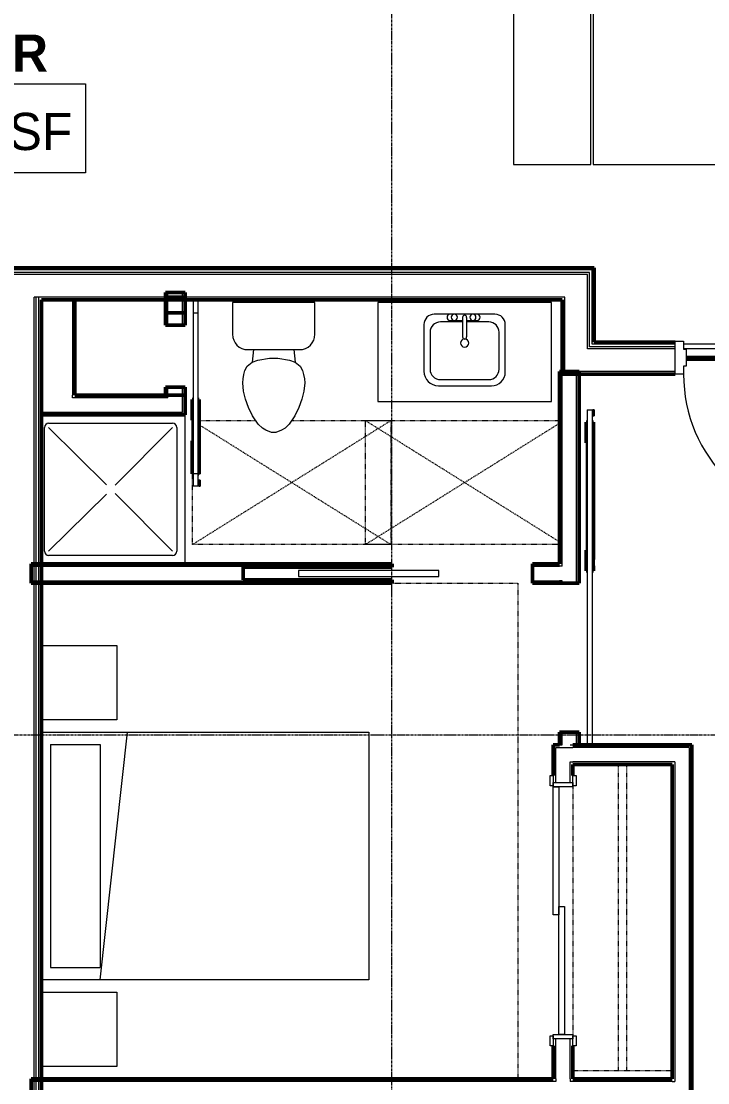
# Model space of a CAD drawing. Header units: inches. Extents: x -4217 to -1814, y 9706 to 12425.
# Drawn here: x -2916.9 to -2750.9, y 11451.1 to 11708 of the extents above; entities that cross this region are included whole.
import ezdxf

# ---------------------------------------------------------------- set-up
doc = ezdxf.new("R2010")
doc.units = ezdxf.units.IN
doc.header["$MEASUREMENT"] = 0
doc.linetypes.add('Dash', pattern=[0.25, 0.125, -0.125])
doc.linetypes.add('Grid Line 1_2_', pattern=[0.875, 0.5, -0.125, 0.125, -0.125])
for name, color, linetype, lineweight in [('A-AREA-1', 32, 'Continuous', 70), ('A-AREA-IDEN', 2, 'Continuous', 9), ('A-DOOR-1', 250, 'Continuous', 9), ('A-DOOR-2', 90, 'Continuous', 20), ('A-DOOR-4', 50, 'Continuous', 13), ('A-DOOR-5', 10, 'Continuous', 50), ('A-DOOR-7', 31, 'Continuous', 9), ('A-DOOR-FRAM', 31, 'Continuous', 20), ('A-DOOR-FRAM-1', 90, 'Continuous', 20), ('A-FLOR', 192, 'Continuous', 13), ('A-FLOR-1', 50, 'Continuous', 13), ('A-GENM-HDLN-1', 250, 'Dash', 9), ('A-WALL', 113, 'Continuous', 13), ('A-WALL-3', 10, 'Continuous', 50), ('A-WALL-4', 50, 'Continuous', 13), ('I-FURN-1', 250, 'Continuous', 9), ('I-FURN-HDLN-1', 250, 'Dash', 9), ('I-WALL-3', 2, 'Continuous', 50), ('P-SANR-FIXT-2', 250, 'Continuous', 9), ('Q-CASE-3', 250, 'Continuous', 9), ('Q-CASE-HDLN-1', 250, 'Dash', 9), ('S-GRID-1', 1, 'Grid Line 1_2_', 9)]:
    doc.layers.add(name, color=color, linetype=linetype, lineweight=lineweight)
doc.styles.add('Century Gothic', font='ufonts.com_century-gothic.ttf', dxfattribs={"height": 9})
doc.styles.add('Century Gothic_B', font='GOTHICB.TTF', dxfattribs={"height": 9})

msp = doc.modelspace()

# ---------------------------------------------------------------- linework, layer by layer
at = {"layer": 'A-AREA-1'}
msp.add_line((-2756.09874, 11626.4894), (-2721.34874, 11626.4894), dxfattribs=at)
at = {"layer": 'A-AREA-IDEN', "flags": 128}
msp.add_lwpolyline([(-2983.87531, 11692.8672), (-2901.37767, 11692.8672), (-2901.37767, 11671.37114), (-2983.87531, 11671.37114)], close=True, dxfattribs=at)
at = {"layer": 'A-DOOR-1'}
for p, q in [((-2788.99687, 11525.47665), (-2788.24687, 11525.47665)), ((-2788.99687, 11522.97665), (-2788.99687, 11525.47665)), ((-2788.24687, 11525.47665), (-2788.24687, 11522.97665)), ((-2783.49687, 11525.47665), (-2782.74687, 11525.47665)), ((-2783.49687, 11522.97665), (-2783.49687, 11525.47665)), ((-2782.74687, 11525.47665), (-2782.74687, 11522.97665)), ((-2788.24687, 11522.97665), (-2788.99687, 11522.97665)), ((-2782.74687, 11522.97665), (-2783.49687, 11522.97665)), ((-2788.99687, 11462.47665), (-2788.24687, 11462.47665)), ((-2788.99687, 11459.97665), (-2788.99687, 11462.47665)), ((-2788.24687, 11462.47665), (-2788.24687, 11459.97665)), ((-2783.49687, 11462.47665), (-2782.74687, 11462.47665)), ((-2783.49687, 11459.97665), (-2783.49687, 11462.47665)), ((-2782.74687, 11462.47665), (-2782.74687, 11459.97665)), ((-2788.24687, 11459.97665), (-2788.99687, 11459.97665)), ((-2782.74687, 11459.97665), (-2783.49687, 11459.97665))]:
    msp.add_line(p, q, dxfattribs=at)
at = {"layer": 'A-DOOR-2'}
for p, q in [((-2849.91354, 11575.11269), (-2849.91354, 11573.61269)), ((-2815.91354, 11575.11269), (-2849.91354, 11575.11269)), ((-2815.91354, 11573.61269), (-2815.91354, 11575.11269)), ((-2849.91354, 11573.61269), (-2815.91354, 11573.61269)), ((-2788.24687, 11522.72665), (-2786.87187, 11522.72665)), ((-2788.24687, 11491.72665), (-2788.24687, 11522.72665)), ((-2786.87187, 11522.72665), (-2786.87187, 11491.72665)), ((-2786.87187, 11493.72665), (-2785.49687, 11493.72665)), ((-2786.87187, 11462.72665), (-2786.87187, 11493.72665)), ((-2785.49687, 11493.72665), (-2785.49687, 11462.72665)), ((-2786.87187, 11491.72665), (-2788.24687, 11491.72665)), ((-2785.49687, 11462.72665), (-2786.87187, 11462.72665))]:
    msp.add_line(p, q, dxfattribs=at)
at = {"layer": 'A-DOOR-4'}
for p, q in [((-2875.37581, 11640.48769), (-2875.37581, 11595.48769)), ((-2875.37581, 11640.48769), (-2874.75081, 11640.48769)), ((-2874.75081, 11640.48769), (-2874.12581, 11640.48769)), ((-2874.12581, 11595.48769), (-2874.12581, 11640.48769)), ((-2875.37581, 11637.48769), (-2875.37581, 11598.48769)), ((-2875.37581, 11637.48769), (-2874.75081, 11637.48769)), ((-2874.75081, 11637.48769), (-2874.12581, 11637.48769)), ((-2874.12581, 11598.48769), (-2874.12581, 11637.48769)), ((-2874.02433, 11615.25371), (-2873.69874, 11615.25371)), ((-2874.02433, 11615.25371), (-2874.02433, 11613.75371)), ((-2874.02433, 11615.25371), (-2873.69874, 11615.25371)), ((-2874.02433, 11615.25371), (-2874.02433, 11613.75371)), ((-2873.69874, 11613.75371), (-2874.02433, 11613.75371)), ((-2873.69874, 11613.75371), (-2874.02433, 11613.75371)), ((-2873.69874, 11615.25371), (-2873.69874, 11613.75371)), ((-2873.69874, 11615.25371), (-2873.69874, 11613.75371)), ((-2780.02581, 11613.98769), (-2780.02581, 11532.98769)), ((-2780.02581, 11613.98769), (-2779.40081, 11613.98769)), ((-2779.40081, 11613.98769), (-2778.77581, 11613.98769)), ((-2778.77581, 11532.98769), (-2778.77581, 11613.98769)), ((-2778.34874, 11613.98769), (-2778.67433, 11613.98769)), ((-2778.67433, 11613.98769), (-2778.67433, 11612.48769)), ((-2778.34874, 11613.98769), (-2778.34874, 11612.48769)), ((-2875.62581, 11606.48769), (-2875.62581, 11611.48769)), ((-2875.62581, 11606.48769), (-2875.62581, 11611.48769)), ((-2778.67433, 11612.48769), (-2778.34874, 11612.48769)), ((-2780.27581, 11605.98769), (-2780.27581, 11579.98769)), ((-2873.69874, 11599.98769), (-2874.02433, 11599.98769)), ((-2874.02433, 11599.98769), (-2874.02433, 11598.48769)), ((-2873.69874, 11599.98769), (-2873.69874, 11598.48769)), ((-2874.75081, 11598.48769), (-2875.37581, 11598.48769)), ((-2874.12581, 11598.48769), (-2874.75081, 11598.48769)), ((-2874.02433, 11598.48769), (-2873.69874, 11598.48769)), ((-2874.75081, 11595.48769), (-2875.37581, 11595.48769)), ((-2874.12581, 11595.48769), (-2874.75081, 11595.48769)), ((-2873.69874, 11596.98769), (-2874.02433, 11596.98769)), ((-2874.02433, 11596.98769), (-2874.02433, 11595.48769)), ((-2874.02433, 11595.48769), (-2873.69874, 11595.48769)), ((-2873.69874, 11596.98769), (-2873.69874, 11595.48769)), ((-2778.67433, 11577.72166), (-2778.34874, 11577.72166)), ((-2778.67433, 11577.72166), (-2778.67433, 11576.22166)), ((-2778.34874, 11577.72166), (-2778.34874, 11576.22166)), ((-2778.34874, 11576.22166), (-2778.67433, 11576.22166)), ((-2779.40081, 11532.98769), (-2780.02581, 11532.98769)), ((-2778.77581, 11532.98769), (-2779.40081, 11532.98769))]:
    msp.add_line(p, q, dxfattribs=at)
at = {"layer": 'A-DOOR-5'}
for p, q in [((-2875.37581, 11616.48769), (-2875.62581, 11616.48769)), ((-2875.62581, 11616.48769), (-2875.62581, 11611.48769)), ((-2875.37581, 11616.48769), (-2875.62581, 11616.48769)), ((-2875.62581, 11616.48769), (-2875.62581, 11611.48769)), ((-2873.87581, 11616.48769), (-2874.12581, 11616.48769)), ((-2873.87581, 11616.48769), (-2874.12581, 11616.48769)), ((-2873.87581, 11615.25371), (-2873.87581, 11616.48769)), ((-2873.87581, 11615.25371), (-2873.87581, 11616.48769)), ((-2873.87581, 11601.48769), (-2873.87581, 11613.75371)), ((-2873.87581, 11599.98769), (-2873.87581, 11613.75371)), ((-2875.62581, 11611.48769), (-2875.36871, 11611.48769)), ((-2875.62581, 11611.48769), (-2875.36871, 11611.48769)), ((-2780.27581, 11610.98769), (-2780.02502, 11610.98769)), ((-2780.27581, 11605.98769), (-2780.27581, 11610.98769)), ((-2778.77581, 11610.98769), (-2778.52581, 11610.98769)), ((-2778.52581, 11610.98769), (-2778.52581, 11577.72166)), ((-2875.37144, 11606.48769), (-2875.62581, 11606.48769)), ((-2875.62581, 11606.48769), (-2875.62581, 11601.48769)), ((-2780.02371, 11605.98769), (-2780.27581, 11605.98769)), ((-2875.37308, 11603.48769), (-2875.62581, 11603.48769)), ((-2875.62581, 11603.48769), (-2875.62581, 11598.48769)), ((-2875.62581, 11601.48769), (-2875.37417, 11601.48769)), ((-2874.12581, 11601.48769), (-2873.87581, 11601.48769)), ((-2875.62581, 11598.48769), (-2875.37581, 11598.48769)), ((-2874.12581, 11598.48769), (-2874.02433, 11598.48769)), ((-2780.27581, 11579.98769), (-2780.02581, 11579.98769)), ((-2780.27581, 11574.98769), (-2780.27581, 11579.98769)), ((-2780.02581, 11574.98769), (-2780.27581, 11574.98769)), ((-2778.52581, 11574.98769), (-2778.77581, 11574.98769)), ((-2778.52581, 11576.22166), (-2778.52581, 11574.98769))]:
    msp.add_line(p, q, dxfattribs=at)
at = {"layer": 'A-DOOR-7'}
msp.add_arc((-2720.72374, 11622.6144), 36, 180, 270, dxfattribs=at)
at = {"layer": 'A-DOOR-FRAM'}
for p, q in [((-2758.72374, 11630.6144), (-2756.72374, 11630.6144)), ((-2758.72374, 11622.6144), (-2758.72374, 11630.6144)), ((-2756.72374, 11630.6144), (-2756.72374, 11628.6769)), ((-2756.72374, 11628.6769), (-2756.09874, 11628.6769)), ((-2756.09874, 11628.6769), (-2756.09874, 11624.5519)), ((-2756.72374, 11624.5519), (-2756.72374, 11622.6144)), ((-2756.09874, 11624.5519), (-2756.72374, 11624.5519)), ((-2756.72374, 11622.6144), (-2758.72374, 11622.6144))]:
    msp.add_line(p, q, dxfattribs=at)
at = {"layer": 'A-DOOR-FRAM-1'}
for p, q in [((-2788.24687, 11523.72665), (-2783.49687, 11523.72665)), ((-2788.24687, 11522.72665), (-2788.24687, 11523.72665)), ((-2783.49687, 11523.72665), (-2783.49687, 11522.72665)), ((-2783.49687, 11522.72665), (-2788.24687, 11522.72665)), ((-2788.24687, 11461.72665), (-2788.24687, 11462.72665)), ((-2788.24687, 11462.72665), (-2783.49687, 11462.72665)), ((-2783.49687, 11461.72665), (-2788.24687, 11461.72665)), ((-2783.49687, 11462.72665), (-2783.49687, 11461.72665))]:
    msp.add_line(p, q, dxfattribs=at)
at = {"layer": 'A-FLOR'}
for p, q in [((-2778.57374, 11737.3019), (-2778.57374, 11673.3894)), ((-2779.19874, 11673.3894), (-2779.19874, 11735.3644)), ((-2797.89874, 11717.6144), (-2797.89874, 11673.3894)), ((-2797.89874, 11673.3894), (-2779.19874, 11673.3894)), ((-2778.57374, 11673.3894), (-2739.92374, 11673.3894))]:
    msp.add_line(p, q, dxfattribs=at)
at = {"layer": 'A-FLOR-1'}
for p, q in [((-2756.72374, 11629.9894), (-2720.72374, 11629.9894)), ((-2720.72374, 11628.7394), (-2756.72374, 11628.7394))]:
    msp.add_line(p, q, dxfattribs=at)
at = {"layer": 'A-GENM-HDLN-1'}
for p, q in [((-2827.52374, 11611.36269), (-2875.52374, 11581.36269)), ((-2873.87581, 11611.36269), (-2860.19853, 11611.36269)), ((-2827.52374, 11581.36269), (-2873.87581, 11610.33273)), ((-2851.5531, 11611.36269), (-2827.52374, 11611.36269)), ((-2786.72374, 11582.00331), (-2833.69874, 11611.36269)), ((-2833.69874, 11581.36269), (-2833.69874, 11611.36269)), ((-2833.69874, 11611.36269), (-2786.72374, 11611.36269)), ((-2786.72374, 11610.72206), (-2833.69874, 11581.36269)), ((-2827.52374, 11611.36269), (-2827.52374, 11581.36269)), ((-2875.52374, 11581.36269), (-2875.52374, 11598.48769)), ((-2827.52374, 11581.36269), (-2875.52374, 11581.36269)), ((-2786.72374, 11581.36269), (-2833.69874, 11581.36269))]:
    msp.add_line(p, q, dxfattribs=at)
at = {"layer": 'A-WALL'}
for p, q in [((-2778.84874, 11647.8644), (-3026.02374, 11647.8644)), ((-2779.47374, 11647.2394), (-3025.39874, 11647.2394)), ((-2779.97374, 11646.7394), (-3024.89874, 11646.7394)), ((-2779.97374, 11628.7394), (-2779.97374, 11646.7394)), ((-2779.47374, 11629.2394), (-2779.47374, 11647.2394)), ((-2778.84874, 11629.8644), (-2778.84874, 11647.8644)), ((-2913.82374, 11255.6394), (-2913.82374, 11641.2394)), ((-2785.47374, 11641.2394), (-2913.82374, 11641.2394)), ((-2913.32374, 11446.55019), (-2913.32374, 11641.2394)), ((-2912.69874, 11446.55019), (-2912.69874, 11641.2394)), ((-2785.47374, 11623.2394), (-2785.47374, 11641.2394)), ((-2758.72374, 11628.7394), (-2779.97374, 11628.7394)), ((-2758.72374, 11629.2394), (-2779.47374, 11629.2394)), ((-2758.72374, 11629.8644), (-2778.84874, 11629.8644)), ((-2758.72374, 11623.2394), (-2785.47374, 11623.2394))]:
    msp.add_line(p, q, dxfattribs=at)
at = {"layer": 'A-WALL-3'}
for p, q in [((-2882.07374, 11642.37358), (-2882.07374, 11634.48769)), ((-2877.32374, 11642.37358), (-2882.07374, 11642.37358)), ((-2882.07374, 11641.24858), (-2882.07374, 11637.48769)), ((-2877.32374, 11641.24858), (-2882.07374, 11641.24858)), ((-2877.32374, 11634.48769), (-2877.32374, 11642.37358)), ((-2877.32374, 11637.48769), (-2877.32374, 11641.24858)), ((-2903.94874, 11640.62358), (-2912.07374, 11640.62358)), ((-2912.07374, 11640.62358), (-2912.07374, 11617.48769)), ((-2903.94874, 11617.48769), (-2903.94874, 11640.62358)), ((-2882.07374, 11637.48769), (-2877.32374, 11637.48769)), ((-2882.07374, 11634.48769), (-2877.32374, 11634.48769)), ((-2786.72374, 11623.26083), (-2786.72374, 11576.73769)), ((-2781.97374, 11623.26083), (-2786.72374, 11623.26083)), ((-2781.97374, 11571.98769), (-2781.97374, 11623.26083)), ((-2882.07374, 11619.48769), (-2882.07374, 11617.48769)), ((-2877.32374, 11619.48769), (-2882.07374, 11619.48769)), ((-2882.07374, 11619.48769), (-2882.07374, 11617.48769)), ((-2877.32374, 11619.48769), (-2882.07374, 11619.48769)), ((-2877.32374, 11617.48769), (-2877.32374, 11619.48769)), ((-2877.32374, 11612.73769), (-2877.32374, 11619.48769)), ((-2912.07374, 11617.48769), (-2912.07374, 11613.36269)), ((-2882.07374, 11617.48769), (-2903.94874, 11617.48769)), ((-2882.07374, 11617.48769), (-2877.32374, 11617.48769)), ((-2912.07374, 11613.36269), (-2912.07374, 11612.73769)), ((-2912.07374, 11612.73769), (-2882.07374, 11612.73769)), ((-2882.07374, 11612.73769), (-2877.94874, 11612.73769)), ((-2877.94874, 11612.73769), (-2877.32374, 11612.73769)), ((-2827.24687, 11576.73769), (-2914.57374, 11576.73769)), ((-2914.57374, 11576.73769), (-2914.57374, 11571.98769)), ((-2827.24687, 11575.86269), (-2827.24687, 11576.73769)), ((-2786.72374, 11576.73769), (-2793.24687, 11576.73769)), ((-2793.24687, 11576.73769), (-2793.24687, 11571.98769)), ((-2863.24687, 11572.86269), (-2863.24687, 11575.86269)), ((-2863.24687, 11575.86269), (-2827.24687, 11575.86269)), ((-2914.57374, 11571.98769), (-2827.24687, 11571.98769)), ((-2827.24687, 11572.86269), (-2863.24687, 11572.86269)), ((-2827.24687, 11571.98769), (-2827.24687, 11572.86269)), ((-2793.24687, 11571.98769), (-2786.72374, 11571.98769)), ((-2786.72374, 11571.98769), (-2781.97374, 11571.98769)), ((-2786.72374, 11535.98769), (-2786.72374, 11532.88583)), ((-2781.97374, 11535.98769), (-2786.72374, 11535.98769)), ((-2781.97374, 11532.88583), (-2781.97374, 11535.98769)), ((-2788.24687, 11532.88583), (-2788.24687, 11525.47665)), ((-2787.62187, 11532.88583), (-2788.24687, 11532.88583)), ((-2786.72374, 11532.88583), (-2787.62187, 11532.88583)), ((-2783.49687, 11532.88583), (-2781.97374, 11532.88583)), ((-2754.72374, 11532.88583), (-2783.49687, 11532.88583)), ((-2754.72374, 11532.26083), (-2754.72374, 11532.88583)), ((-2754.72374, 11528.13583), (-2754.72374, 11532.26083)), ((-2783.49687, 11525.47665), (-2783.49687, 11528.13583)), ((-2783.49687, 11528.13583), (-2759.47374, 11528.13583)), ((-2759.47374, 11528.13583), (-2759.47374, 11451.98769)), ((-2754.72374, 11425.22665), (-2754.72374, 11528.13583)), ((-2788.24687, 11459.97665), (-2788.24687, 11451.98769)), ((-2783.49687, 11451.98769), (-2783.49687, 11459.97665)), ((-2788.24687, 11451.98769), (-2914.57374, 11451.98769)), ((-2914.57374, 11451.98769), (-2914.57374, 11447.23769)), ((-2759.47374, 11451.98769), (-2783.49687, 11451.98769))]:
    msp.add_line(p, q, dxfattribs=at)
at = {"layer": 'A-WALL-4'}
for p, q in [((-2881.44874, 11634.48769), (-2881.44874, 11642.37358)), ((-2881.44874, 11637.48769), (-2881.44874, 11641.24858)), ((-2877.94874, 11634.48769), (-2877.94874, 11642.37358)), ((-2877.94874, 11637.48769), (-2877.94874, 11641.24858)), ((-2911.82374, 11640.62358), (-2911.82374, 11617.48769)), ((-2904.57374, 11640.62358), (-2904.57374, 11617.48769)), ((-2786.09874, 11576.11269), (-2786.09874, 11623.26083)), ((-2782.59874, 11571.98769), (-2782.59874, 11623.26083)), ((-2881.44874, 11617.48769), (-2881.44874, 11619.48769)), ((-2881.44874, 11616.86269), (-2881.44874, 11619.48769)), ((-2877.94874, 11617.48769), (-2877.94874, 11619.48769)), ((-2877.94874, 11613.36269), (-2877.94874, 11619.48769)), ((-2911.82374, 11616.86269), (-2911.82374, 11617.48769)), ((-2911.82374, 11613.36269), (-2911.82374, 11616.86269)), ((-2904.57374, 11616.86269), (-2904.57374, 11617.48769)), ((-2882.07374, 11616.86269), (-2904.57374, 11616.86269)), ((-2881.44874, 11616.86269), (-2882.07374, 11616.86269)), ((-2911.82374, 11613.36269), (-2912.07374, 11613.36269)), ((-2911.82374, 11613.36269), (-2912.07374, 11613.36269)), ((-2882.07374, 11613.36269), (-2911.82374, 11613.36269)), ((-2881.44874, 11613.36269), (-2882.07374, 11613.36269)), ((-2877.94874, 11613.36269), (-2881.44874, 11613.36269)), ((-2914.57374, 11576.11269), (-2827.24687, 11576.11269)), ((-2793.24687, 11576.11269), (-2786.72374, 11576.11269)), ((-2786.09874, 11576.11269), (-2786.72374, 11576.11269)), ((-2914.57374, 11572.61269), (-2827.24687, 11572.61269)), ((-2793.24687, 11572.61269), (-2786.72374, 11572.61269)), ((-2786.09874, 11572.61269), (-2786.72374, 11572.61269)), ((-2786.09874, 11571.98769), (-2786.09874, 11572.61269)), ((-2786.09874, 11532.88583), (-2786.09874, 11535.98769)), ((-2782.59874, 11532.88583), (-2782.59874, 11535.98769)), ((-2787.62187, 11523.72665), (-2787.62187, 11532.26083)), ((-2787.62187, 11532.26083), (-2784.12187, 11532.26083)), ((-2786.72374, 11532.88583), (-2786.09874, 11532.88583)), ((-2784.12187, 11532.88583), (-2783.49687, 11532.88583)), ((-2784.12187, 11532.26083), (-2783.49687, 11532.26083)), ((-2755.34874, 11532.26083), (-2783.49687, 11532.26083)), ((-2755.34874, 11532.26083), (-2755.34874, 11528.76083)), ((-2784.12187, 11523.72665), (-2784.12187, 11528.76083)), ((-2784.12187, 11528.76083), (-2783.49687, 11528.76083)), ((-2758.84874, 11528.76083), (-2783.49687, 11528.76083)), ((-2758.84874, 11528.76083), (-2758.84874, 11528.13583)), ((-2758.84874, 11528.13583), (-2758.84874, 11451.36269)), ((-2755.34874, 11528.76083), (-2755.34874, 11528.13583)), ((-2755.34874, 11528.13583), (-2755.34874, 11425.22665)), ((-2787.62187, 11451.98769), (-2787.62187, 11461.72665)), ((-2784.12187, 11451.98769), (-2784.12187, 11461.72665)), ((-2787.62187, 11451.36269), (-2914.57374, 11451.36269)), ((-2787.62187, 11451.98769), (-2787.62187, 11451.36269)), ((-2784.12187, 11451.98769), (-2784.12187, 11451.36269)), ((-2759.47374, 11451.36269), (-2784.12187, 11451.36269)), ((-2759.47374, 11451.36269), (-2758.84874, 11451.36269))]:
    msp.add_line(p, q, dxfattribs=at)
at = {"layer": 'I-FURN-1'}
for p, q in [((-2911.84899, 11556.91952), (-2893.84899, 11556.91952)), ((-2911.84899, 11538.91952), (-2911.84899, 11556.91952)), ((-2893.84899, 11556.91952), (-2893.84899, 11538.91952)), ((-2893.84899, 11538.91952), (-2911.84899, 11538.91952)), ((-2911.84899, 11535.98769), (-2832.84899, 11535.98769)), ((-2911.84899, 11475.98769), (-2911.84899, 11535.98769)), ((-2897.84899, 11475.98769), (-2891.26937, 11535.98769)), ((-2832.84899, 11535.98769), (-2832.84899, 11475.98769)), ((-2909.84899, 11532.98769), (-2897.84899, 11532.98769)), ((-2909.84899, 11532.98769), (-2909.84899, 11478.98769)), ((-2897.84899, 11532.98769), (-2897.84899, 11478.98769)), ((-2909.84899, 11478.98769), (-2897.84899, 11478.98769)), ((-2832.84899, 11475.98769), (-2911.84899, 11475.98769)), ((-2911.84899, 11472.98769), (-2893.84899, 11472.98769)), ((-2911.84899, 11454.98769), (-2911.84899, 11472.98769)), ((-2893.84899, 11472.98769), (-2893.84899, 11454.98769)), ((-2893.84899, 11454.98769), (-2911.84899, 11454.98769))]:
    msp.add_line(p, q, dxfattribs=at)
at = {"layer": 'I-FURN-HDLN-1'}
for p, q in [((-2827.24687, 11571.98769), (-2796.84899, 11571.98769)), ((-2796.84899, 11571.98769), (-2796.84899, 11451.98769))]:
    msp.add_line(p, q, dxfattribs=at)
at = {"layer": 'I-WALL-3'}
for p, q in [((-2778.34874, 11648.3644), (-3026.52374, 11648.3644)), ((-2778.34874, 11630.3644), (-2778.34874, 11648.3644)), ((-2912.07374, 11446.55019), (-2912.07374, 11640.6144)), ((-2912.07374, 11640.6144), (-2786.09874, 11640.6144)), ((-2786.09874, 11640.6144), (-2786.09874, 11622.6144)), ((-2758.72374, 11630.3644), (-2778.34874, 11630.3644)), ((-2786.09874, 11622.6144), (-2758.72374, 11622.6144))]:
    msp.add_line(p, q, dxfattribs=at)
at = {"layer": 'P-SANR-FIXT-2'}
for p, q in [((-2865.85203, 11639.99858), (-2865.85203, 11632.27235)), ((-2845.89959, 11639.99858), (-2865.85203, 11639.99858)), ((-2845.89959, 11632.27235), (-2845.89959, 11639.99858)), ((-2802.35622, 11637.12358), (-2817.04126, 11637.12358)), ((-2802.35622, 11637.12358), (-2817.04126, 11637.12358)), ((-2806.69874, 11637.12358), (-2813.19874, 11637.12358)), ((-2810.19874, 11636.35977), (-2810.19874, 11631.62142)), ((-2809.19874, 11636.35977), (-2809.19874, 11631.62142)), ((-2819.54126, 11634.62358), (-2819.54126, 11623.30074)), ((-2819.54126, 11634.62358), (-2819.54126, 11623.30074)), ((-2810.19874, 11635.24858), (-2815.54126, 11635.24858)), ((-2813.19874, 11635.62358), (-2810.19874, 11635.62358)), ((-2809.19874, 11635.62358), (-2806.69874, 11635.62358)), ((-2803.85622, 11635.24858), (-2809.19874, 11635.24858)), ((-2799.85622, 11623.12161), (-2799.85622, 11634.62358)), ((-2799.85622, 11623.12161), (-2799.85622, 11634.62358)), ((-2818.04126, 11632.74858), (-2818.04126, 11623.80074)), ((-2801.35622, 11623.80074), (-2801.35622, 11632.74858)), ((-2862.12581, 11628.54613), (-2849.62581, 11628.54613)), ((-2860.73747, 11628.54613), (-2861.08519, 11625.52235)), ((-2851.01415, 11628.54613), (-2850.66643, 11625.52235)), ((-2861.08519, 11625.52235), (-2859.71145, 11626.02235)), ((-2859.71145, 11626.02235), (-2856.87581, 11626.52235)), ((-2856.87581, 11626.52235), (-2854.87581, 11626.52235)), ((-2854.87581, 11626.52235), (-2852.04017, 11626.02235)), ((-2852.04017, 11626.02235), (-2850.66643, 11625.52235)), ((-2863.11166, 11622.52235), (-2862.84371, 11623.52235)), ((-2862.84371, 11623.52235), (-2862.27694, 11624.52235)), ((-2862.27694, 11624.52235), (-2861.08519, 11625.52235)), ((-2850.66643, 11625.52235), (-2849.47468, 11624.52235)), ((-2849.47468, 11624.52235), (-2848.90791, 11623.52235)), ((-2848.90791, 11623.52235), (-2848.63997, 11622.52235)), ((-2863.37581, 11620.52235), (-2863.28866, 11621.51855)), ((-2863.2015, 11618.52996), (-2863.37581, 11620.52235)), ((-2863.28866, 11621.51855), (-2863.11166, 11622.52235)), ((-2848.63997, 11622.52235), (-2848.46297, 11621.51855)), ((-2848.37581, 11620.52235), (-2848.55012, 11618.52996)), ((-2848.46297, 11621.51855), (-2848.37581, 11620.52235)), ((-2815.54126, 11621.30074), (-2803.85622, 11621.30074)), ((-2862.66356, 11616.52235), (-2863.2015, 11618.52996)), ((-2848.55012, 11618.52996), (-2849.08806, 11616.52235)), ((-2816.04126, 11619.80074), (-2803.17709, 11619.80074)), ((-2816.04126, 11619.80074), (-2803.17709, 11619.80074)), ((-2861.93562, 11614.52235), (-2862.66356, 11616.52235)), ((-2849.08806, 11616.52235), (-2849.816, 11614.52235)), ((-2877.32374, 11576.73769), (-2877.32374, 11612.73769)), ((-2861.00301, 11612.52235), (-2861.93562, 11614.52235)), ((-2849.816, 11614.52235), (-2850.74862, 11612.52235)), ((-2910.32374, 11610.73769), (-2880.32374, 11610.73769)), ((-2859.61558, 11610.52235), (-2861.00301, 11612.52235)), ((-2858.61558, 11609.52235), (-2859.61558, 11610.52235)), ((-2852.13605, 11610.52235), (-2853.13605, 11609.52235)), ((-2850.74862, 11612.52235), (-2852.13605, 11610.52235)), ((-2911.32374, 11579.73769), (-2911.32374, 11609.73769)), ((-2896.33425, 11595.84622), (-2910.32374, 11609.73769)), ((-2894.19152, 11595.7216), (-2880.32374, 11609.73769)), ((-2879.32374, 11609.73769), (-2879.32374, 11579.73769)), ((-2857.74955, 11609.02235), (-2858.61558, 11609.52235)), ((-2856.37581, 11608.52235), (-2857.74955, 11609.02235)), ((-2855.37581, 11608.52235), (-2856.37581, 11608.52235)), ((-2854.00207, 11609.02235), (-2855.37581, 11608.52235)), ((-2853.13605, 11609.52235), (-2854.00207, 11609.02235)), ((-2896.29555, 11593.59507), (-2910.32374, 11579.73769)), ((-2894.20812, 11593.73499), (-2880.32374, 11579.73769)), ((-2880.32374, 11578.73769), (-2910.32374, 11578.73769))]:
    msp.add_line(p, q, dxfattribs=at)
for centre, radius, start, end in [((-2817.04126, 11634.62358), 2.5, 90, 180), ((-2817.04126, 11634.62358), 2.5, 90, 180), ((-2813.19874, 11636.37358), 0.75, 90, 270), ((-2812.19874, 11636.37358), 0.75, 0, 180), ((-2812.19874, 11636.37358), 0.75, 180, 0), ((-2809.69874, 11636.35977), 0.5, 0, 180), ((-2807.69874, 11636.37358), 0.75, 0, 180), ((-2807.69874, 11636.37358), 0.75, 180, 0), ((-2806.69874, 11636.37358), 0.75, 270, 90), ((-2802.35622, 11634.62358), 2.5, 0, 90), ((-2802.35622, 11634.62358), 2.5, 0, 90), ((-2815.54126, 11632.74858), 2.5, 90, 180), ((-2803.85622, 11632.74858), 2.5, 0, 90), ((-2862.12581, 11632.27235), 3.72622, 180, 270), ((-2849.62581, 11632.27235), 3.72622, 270, 0), ((-2809.69874, 11630.15624), 1, 0, 180), ((-2809.69874, 11631.62142), 0.5, 180, 0), ((-2809.69874, 11630.15624), 1, 180, 0), ((-2816.04126, 11623.30074), 3.5, 180, 270), ((-2816.04126, 11623.30074), 3.5, 180, 270), ((-2815.54126, 11623.80074), 2.5, 180, 270), ((-2803.85622, 11623.80074), 2.5, 270, 0), ((-2803.17709, 11623.12161), 3.32087, 270, 0), ((-2803.17709, 11623.12161), 3.32087, 270, 0), ((-2910.32374, 11609.73769), 1, 90, 180), ((-2880.32374, 11609.73769), 1, 0, 90), ((-2910.32374, 11579.73769), 1, 180, 270), ((-2880.32374, 11579.73769), 1, 270, 0)]:
    msp.add_arc(centre, radius, start, end, dxfattribs=at)
at = {"layer": 'Q-CASE-3'}
for p, q in [((-2830.69874, 11639.99858), (-2830.69874, 11615.99858)), ((-2788.69874, 11639.99858), (-2830.69874, 11639.99858)), ((-2788.69874, 11615.99858), (-2788.69874, 11639.99858)), ((-2830.69874, 11615.99858), (-2788.69874, 11615.99858))]:
    msp.add_line(p, q, dxfattribs=at)
at = {"layer": 'Q-CASE-HDLN-1'}
for p, q in [((-2783.47374, 11528.13583), (-2759.47374, 11528.13583)), ((-2783.47374, 11525.47665), (-2783.47374, 11528.13583)), ((-2772.47374, 11453.97665), (-2772.47374, 11528.13583)), ((-2770.47374, 11453.97665), (-2770.47374, 11528.13583)), ((-2759.47374, 11528.13583), (-2759.47374, 11453.97665)), ((-2783.47374, 11462.47665), (-2783.47374, 11522.97665)), ((-2783.47374, 11453.97665), (-2783.47374, 11459.97665)), ((-2759.47374, 11453.97665), (-2783.47374, 11453.97665))]:
    msp.add_line(p, q, dxfattribs=at)
at = {"layer": 'S-GRID-1'}
for p, q in [((-2827.32374, 9836.17969), (-2827.32374, 12376.79045)), ((-1814.20638, 11535.1894), (-4168.71446, 11535.1894))]:
    msp.add_line(p, q, dxfattribs=at)

# ---------------------------------------------------------------- texts
at = {"layer": 'A-AREA-IDEN', "char_height": 9, "attachment_point": 1}
for s, insert, width, style in [('CORRIDOR', (-2975.99972, 11704.83535), 80.598, 'Century Gothic_B'), ('302 - 1914 SF', (-2980.87531, 11685.8672), 92.415, 'Century Gothic')]:
    msp.add_mtext(s, dxfattribs=dict(at, insert=insert, width=width, style=style))

doc.saveas('drawing.dxf')
